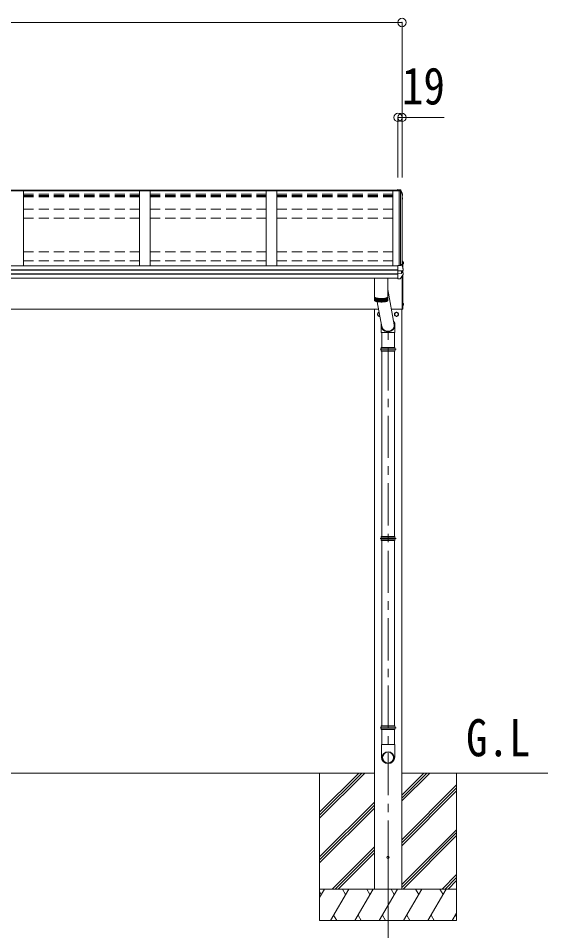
# Model space of a CAD drawing. Units: millimetres at full size; details may follow other scales. Extents: x -11243 to 11243, y -7760 to 7760.
# Drawn here: x -3606 to -1096, y -5163 to -837 of the extents above; entities that cross this region are included whole.
import ezdxf
from ezdxf.enums import TextEntityAlignment as Align

# ---------------------------------------------------------------- set-up
doc = ezdxf.new("R2010")
doc.units = ezdxf.units.MM
doc.header["$LTSCALE"] = 40
doc.header["$PDMODE"] = 32
doc.header["$PDSIZE"] = 40
doc.linetypes.add('CHAIN1', pattern=[8, 5, -1, 1, -1])
doc.linetypes.add('DASHED1', pattern=[1.8, 1.2, -0.6])
for name, color, linetype, lineweight in [('0-0_0', 7, 'Continuous', 9), ('0-1_本体', 5, 'CHAIN1', 9), ('0-3_ELV2', 4, 'Continuous', 9), ('0-6_OTH_LINE', 6, 'Continuous', 9), ('0-7_SHAPE', 4, 'Continuous', 9), ('0-9_OUTLINE', 7, 'Continuous', 9)]:
    doc.layers.add(name, color=color, linetype=linetype, lineweight=lineweight)
doc.styles.add('ＭＳ ゴシック', font='')
doc.styles.get('ＭＳ ゴシック').set_extended_font_data('MS Gothic')

msp = doc.modelspace()

# ---------------------------------------------------------------- linework, layer by layer
at = {"layer": '0-0_0'}
for p, q in [((-8893.55, -4415.51), (-1917.55, -4415.51)), ((-2177.55, -4415.51), (-2177.55, -5115.5)), ((-2177.55, -4601.48), (-1991.57, -4415.51)), ((-2177.55, -4615.63), (-1977.43, -4415.51)), ((-2177.55, -4629.77), (-1963.29, -4415.51)), ((-2177.55, -4417.64), (-2175.42, -4415.51)), ((-1095.74, -4415.51), (-1787.55, -4415.51)), ((-1787.55, -4548.14), (-1654.92, -4415.51)), ((-1787.55, -4533.99), (-1669.06, -4415.51)), ((-1787.55, -4519.85), (-1683.21, -4415.51)), ((-1527.55, -4415.51), (-1527.55, -5115.5)), ((-1787.55, -4731.98), (-1527.55, -4471.98)), ((-1787.55, -4746.12), (-1527.55, -4486.13)), ((-1787.55, -4760.27), (-1527.55, -4500.27)), ((-2177.55, -4813.61), (-1917.55, -4553.62)), ((-2177.55, -4827.76), (-1917.55, -4567.76)), ((-2177.55, -4841.9), (-1917.55, -4581.9)), ((-1787.55, -4944.11), (-1527.55, -4684.12)), ((-1787.55, -4958.26), (-1527.55, -4698.26)), ((-1780.66, -4965.51), (-1527.55, -4712.4)), ((-2117.31, -4965.51), (-1917.55, -4765.75)), ((-2103.17, -4965.51), (-1917.55, -4779.89)), ((-2089.03, -4965.51), (-1917.55, -4794.03)), ((-1596.81, -4965.51), (-1527.55, -4896.25)), ((-1582.67, -4965.51), (-1527.55, -4910.39)), ((-1568.53, -4965.51), (-1527.55, -4924.53)), ((-2177.55, -5005.6), (-2154.41, -4965.5)), ((-2177.55, -4965.51), (-1527.55, -4965.51)), ((-2125.54, -5115.5), (-2038.93, -4965.5)), ((-2053.94, -4991.49), (-2068.94, -4965.51)), ((-2010.07, -5115.5), (-1923.47, -4965.51)), ((-1938.47, -4991.49), (-1953.47, -4965.5)), ((-1894.6, -5115.5), (-1807.99, -4965.51)), ((-1823, -4991.49), (-1838, -4965.5)), ((-1779.13, -5115.5), (-1692.52, -4965.51)), ((-1707.53, -4991.49), (-1722.53, -4965.5)), ((-1663.66, -5115.5), (-1577.05, -4965.51)), ((-1607.06, -4965.51), (-1592.05, -4991.49)), ((-2169.41, -4991.49), (-2177.55, -4977.37)), ((-2110.54, -5089.53), (-2095.54, -5115.5)), ((-1995.07, -5089.52), (-1980.07, -5115.5)), ((-1879.6, -5089.52), (-1864.6, -5115.5)), ((-1764.13, -5089.53), (-1749.13, -5115.5)), ((-1648.66, -5089.53), (-1633.66, -5115.5)), ((-1548.19, -5115.5), (-1527.55, -5079.77)), ((-1533.19, -5089.53), (-1527.55, -5099.28)), ((-2177.55, -5115.5), (-1527.55, -5115.5))]:
    msp.add_line(p, q, dxfattribs=at)
at = {"layer": '0-0_0', "linetype": 'DASHED1'}
msp.add_line((-1930.05, -4965.51), (-1775.05, -4965.51), dxfattribs=at)
at = {"layer": '0-1_本体'}
for p, q in [((-1852.55, -5161.28), (-1852.55, -2295.37)), ((-1852.55, -4759.56), (-1852.55, -5201.95))]:
    msp.add_line(p, q, dxfattribs=at)
at = {"layer": '0-3_ELV2'}
for p, q in [((-1805.55, -1652.27), (-9005.55, -1652.27)), ((-1805.55, -1654.49), (-9005.55, -1654.49)), ((-3580.55, -1655.65), (-3630.55, -1655.65)), ((-3580.55, -1655.65), (-3580.55, -2010.47)), ((-3030.55, -1655.65), (-3030.55, -2010.47)), ((-2980.55, -1655.65), (-3030.55, -1655.65)), ((-2980.55, -1655.65), (-2980.55, -2010.47)), ((-2430.55, -1655.65), (-2430.55, -2010.47)), ((-2380.55, -1655.65), (-2430.55, -1655.65)), ((-2380.55, -1655.65), (-2380.55, -2010.47)), ((-1830.55, -2010.47), (-1830.55, -1655.61)), ((-1805.55, -1655.61), (-1830.55, -1655.61)), ((-1808.55, -1652.27), (-1808.55, -1649.41)), ((-1808.55, -1649.41), (-1794.39, -1650.18)), ((-1805.55, -1652.27), (-1808.55, -1652.27)), ((-1805.55, -1652.27), (-1805.55, -1655.61)), ((-1805.55, -1654.51), (-1794.72, -1655.12)), ((-1794.72, -1655.5), (-1805.55, -1655.5)), ((-1799.25, -2009.08), (-1799.25, -1655.5)), ((-1794.72, -1655.12), (-1794.35, -1652.64)), ((-1794.72, -1655.12), (-1794.72, -1655.54)), ((-1794.57, -1655.33), (-1794.35, -1653.84)), ((-1793.38, -1655.39), (-1794.57, -1655.33)), ((-1793.55, -1655.38), (-1793.55, -2009.36)), ((-1786.55, -2010.48), (-1786.55, -1672.77)), ((-1786.55, -1675.13), (-1785.99, -1675.02)), ((-1786.55, -1675.48), (-1785.99, -1675.37)), ((-1785.13, -1676.73), (-1786.55, -1677.01)), ((-1784.08, -1671.44), (-1784.08, -1675.46)), ((-1786.55, -1688.79), (-1785.42, -1688.93)), ((-1786.55, -1692.8), (-1784.73, -1693.16)), ((-1785.7, -1694.49), (-1786.55, -1694.33)), ((-1783.72, -1690.05), (-1783.71, -1690.11)), ((-1783.68, -1690.38), (-1783.68, -1694.43)), ((-1783.12, -1989.33), (-1786.05, -1989.51)), ((-1786.05, -1989.51), (-1786.05, -2011.77)), ((-1805.55, -2010.47), (-9005.55, -2010.47)), ((-1805.55, -2030), (-9005.55, -2030)), ((-1805.55, -2030.9), (-9005.55, -2030.9)), ((-1805.55, -2008.78), (-1805.55, -2072.26)), ((-1789.11, -2034.1), (-1782.73, -2033.3)), ((-1786.55, -1990.51), (-1786.05, -1990.51)), ((-1782.05, -2022.49), (-1782.05, -1990.32)), ((-1781.55, -1993.59), (-1782.05, -1993.68)), ((-1781.55, -2001.42), (-1782.05, -2001.33)), ((-1782.05, -2043.07), (-1782.05, -2033.19)), ((-1781.85, -2033.16), (-1781.86, -2033.16)), ((-1781.85, -2033.16), (-1781.78, -2033.15)), ((-1781.55, -1993.59), (-1780.58, -1993.77)), ((-1781.55, -1993.59), (-1781.55, -2001.42)), ((-1781.55, -2001.42), (-1780.58, -2001.25)), ((-1780.98, -2032.17), (-1780.98, -2025.66)), ((-1805.55, -2048.14), (-9005.55, -2048.14)), ((-1805.55, -2050.1), (-9005.55, -2050.1)), ((-1805.55, -2069.46), (-9005.55, -2069.46)), ((-1805.55, -2034.09), (-1790.76, -2034.19)), ((-1805.55, -2047.95), (-1790.76, -2047.75)), ((-1805.55, -2072.26), (-1793.97, -2071.63)), ((-1793.18, -2071.16), (-1793.19, -2071.18)), ((-1788.55, -2034.03), (-1788.55, -2047.82)), ((-1788.55, -2041.81), (-1781.32, -2043.22)), ((-1786.55, -2033.78), (-1786.55, -2042.2)), ((-1786.55, -2060.91), (-1786.55, -2215.51)), ((-1786.05, -2033.72), (-1786.05, -2042.3)), ((-1782.05, -2053.58), (-1782.05, -2215.69)), ((-1780.51, -2050.72), (-1780.51, -2044.19)), ((-1884.47, -2182.27), (-1885.63, -2182.27)), ((-1781.55, -2189.59), (-1782.05, -2189.68)), ((-1781.55, -2197.42), (-1782.05, -2197.33)), ((-1781.55, -2189.59), (-1780.58, -2189.77)), ((-1781.55, -2189.59), (-1781.55, -2197.42)), ((-1781.55, -2197.42), (-1780.58, -2197.25)), ((-1897.38, -2215.51), (-3890.55, -2215.51)), ((-1917.55, -2215.51), (-1917.55, -4965.51)), ((-1901.15, -2240.26), (-1901.05, -2240.26)), ((-1901.15, -2240.76), (-1901.05, -2240.76)), ((-1786.55, -2215.51), (-1836.42, -2215.51)), ((-1821.15, -2240.26), (-1821.05, -2240.26)), ((-1821.15, -2240.76), (-1821.05, -2240.76)), ((-1787.55, -2215.51), (-1787.55, -4965.51)), ((-1786.05, -2215.51), (-1786.55, -2215.51))]:
    msp.add_line(p, q, dxfattribs=at)
at = {"layer": '0-3_ELV2', "linetype": 'DASHED1'}
for p, q in [((-3580.55, -1671.05), (-3030.55, -1671.05)), ((-3580.55, -1677.42), (-3030.55, -1677.42)), ((-3580.55, -1679.41), (-3030.55, -1679.41)), ((-3580.55, -1683.18), (-3030.55, -1683.18)), ((-2980.55, -1671.05), (-2430.55, -1671.05)), ((-2980.55, -1677.42), (-2430.55, -1677.42)), ((-2980.55, -1679.41), (-2430.55, -1679.41)), ((-2980.55, -1683.18), (-2430.55, -1683.18)), ((-2380.55, -1671.05), (-1830.55, -1671.05)), ((-2380.55, -1677.42), (-1830.55, -1677.42)), ((-2380.55, -1679.41), (-1830.55, -1679.41)), ((-2380.55, -1683.18), (-1830.55, -1683.18)), ((-3580.55, -1741.66), (-3030.55, -1741.66)), ((-2980.55, -1741.66), (-2430.55, -1741.66)), ((-2380.55, -1741.66), (-1830.55, -1741.66)), ((-3580.55, -1784.17), (-3030.55, -1784.17)), ((-2980.55, -1784.17), (-2430.55, -1784.17)), ((-2380.55, -1784.17), (-1830.55, -1784.17)), ((-3580.55, -1944.44), (-3030.55, -1944.44)), ((-2980.55, -1944.44), (-2430.55, -1944.44)), ((-2380.55, -1944.44), (-1830.55, -1944.44)), ((-3580.55, -1986.96), (-3030.55, -1986.96)), ((-2980.55, -1986.96), (-2430.55, -1986.96)), ((-2380.55, -1986.96), (-1830.55, -1986.96)), ((-1781.79, -1996.36), (-1782.4, -1997.51)), ((-1781.79, -1998.65), (-1782.4, -1997.51)), ((-1779.47, -1995.21), (-1781.79, -1996.36)), ((-1779.47, -1999.81), (-1781.79, -1998.65)), ((-1781.79, -2192.36), (-1782.4, -2193.51)), ((-1781.79, -2194.65), (-1782.4, -2193.51)), ((-1779.47, -2191.21), (-1781.79, -2192.36)), ((-1779.47, -2195.81), (-1781.79, -2194.65))]:
    msp.add_line(p, q, dxfattribs=at)
at = {"layer": '0-3_ELV2'}
for points in [[(-1808.55, -1651.84), (-1794.35, -1652.64), (-1794.35, -1653.84), (-1793.24, -1653.9)], [(-1794.66, -1655.54), (-1794.57, -1654.98), (-1794.57, -1655.33)], [(-1791.75, -1651.39), (-1787.5, -1662), (-1784.16, -1670.95), (-1784.09, -1671.22), (-1784.09, -1671.28)], [(-1791.75, -1654.96), (-1790.75, -1657.45), (-1789.77, -1659.95), (-1788.8, -1662.45), (-1787.84, -1664.95), (-1786.9, -1667.46), (-1785.97, -1669.98), (-1785.06, -1672.5), (-1784.15, -1675.03)], [(-1784.09, -1671.28), (-1784.08, -1671.39), (-1784.08, -1671.44)], [(-1783.85, -1695.07), (-1785.31, -1697.62), (-1786.55, -1699.74)], [(-1783.71, -1690.07), (-1783.68, -1690.24), (-1783.68, -1690.38)], [(-1805.55, -2008.78), (-1791.55, -2009.46), (-1791.55, -2003.81), (-1789.79, -2003.9)], [(-1788.92, -2004.53), (-1787.88, -2007.11), (-1786.86, -2009.69), (-1785.85, -2012.29), (-1784.86, -2014.89), (-1783.88, -2017.49), (-1782.92, -2020.1), (-1781.97, -2022.71), (-1781.04, -2025.33)], [(-1784.33, -2033.39), (-1783.09, -2033.34), (-1781.86, -2033.16)], [(-1781.04, -2025.33), (-1780.99, -2025.54), (-1780.98, -2025.66)], [(-1789.11, -2034.1), (-1789.35, -2034.12), (-1789.5, -2034.14)], [(-1786.05, -2060.11), (-1786.05, -2216.51), (-1783.12, -2216.68)], [(-1891.26, -2249.57), (-1892.55, -2250.32), (-1901.05, -2245.41), (-1901.05, -2235.6), (-1894.45, -2231.79)]]:
    msp.add_lwpolyline(points, dxfattribs=at)
msp.add_lwpolyline([(-1812.55, -2230.69), (-1804.05, -2235.6), (-1804.05, -2245.41), (-1812.55, -2250.32), (-1821.05, -2245.41), (-1821.05, -2235.6)], close=True, dxfattribs=at)
for centre, radius in [((-1812.55, -2240.51), 10), ((-1812.55, -2240.51), 8.5), ((-1853.05, -4815.51), 5)]:
    msp.add_circle(centre, radius, dxfattribs=at)
for centre, radius, start, end in [((-1793.97, -1652.77), 2.62, 31.83445, 99.24), ((-1793.39, -1655.69), 0.3, 21.99494, 87.04231), ((-1793.32, -1655.6), 1.7, 22.00225, 87.0423), ((-2255.49, -1841.95), 498.52, 19.56907, 21.95354), ((-1786.04, -1674.73), 0.3, 280.95393, 327.06409), ((-1786.04, -1675.08), 0.299, 280.88931, 19.51522), ((-1785.38, -1675.46), 1.3, 280.88938, 19.44863), ((-2218.32, -1446.18), 499.04, 329.90411, 330.14673), ((-2218.32, -1446.52), 499.04, 329.90411, 330.14673), ((-1785.76, -1694.79), 0.299, 330.19129, 79.12168), ((-1785.43, -1691.26), 2.32, 60.30373, 87.34859), ((-1784.98, -1690.34), 1.3, 10.02543, 80.23195), ((-1784.98, -1694.43), 1.3, 330.27138, 79.1216), ((-1783.05, -1990.32), 1, 0, 93.5), ((-1789.84, -2004.9), 1, 22.05378, 87.04045), ((-1781.98, -2032.17), 1, 281.45361, 0), ((-1780.74, -1994.65), 0.9, 30.63591, 80), ((-1780.74, -2000.36), 0.9, 280, 329.36409), ((-1785.55, -1997.51), 6.5, 329.36409, 30.63591), ((-1794.02, -2070.63), 1, 273.10735, 326.38063), ((-2175.46, -1817.02), 459.05, 326.38357, 329.32444), ((-1788.21, -2031.47), 16.37, 265.48312, 268.58725), ((-1781.51, -2044.2), 0.998, 0.05121, 79.086), ((-1781.51, -2050.72), 1, 329.32149, 0), ((-1780.74, -2190.65), 0.9, 30.63591, 80), ((-1780.74, -2196.36), 0.9, 280, 329.36409), ((-1785.55, -2193.51), 6.5, 329.36409, 30.63591), ((-1892.55, -2240.51), 10, 102.06317, 278.29935), ((-1892.55, -2240.51), 8.6, 171.25399, 178.33419), ((-1892.55, -2240.51), 8.6, 181.66581, 188.74601), ((-1892.55, -2240.51), 8.5, 102.39542, 277.96709), ((-1892.55, -2240.51), 8.6, 111.25399, 128.74601), ((-1892.55, -2240.51), 8.6, 231.25399, 248.74601), ((-1812.55, -2240.51), 8.6, 171.25399, 178.33419), ((-1812.55, -2240.51), 8.6, 181.66581, 188.74601), ((-1812.55, -2240.51), 8.6, 111.25399, 128.74601), ((-1812.55, -2240.51), 8.6, 231.25399, 248.74601), ((-1812.55, -2240.51), 8.6, 51.25399, 68.74601), ((-1812.55, -2240.51), 8.6, 291.25399, 308.74601), ((-1812.55, -2240.51), 8.6, 351.25399, 8.74601), ((-1783.05, -2215.69), 1, 266.5, 0)]:
    msp.add_arc(centre, radius, start, end, dxfattribs=at)
for centre, major_axis, ratio, start_param, end_param in [((-1789.4, -2026.58), (9.96, 2.12), 0.734427, 4.4222801, 4.5475838), ((-1789.4, -2055.35), (-9.97, 1.96), 0.736539, 4.8664216, 4.9917253), ((-1789.55, -2047.63), (-1, 0.195), 0.067217, 2.8005545, 3.1546872)]:
    msp.add_ellipse(centre, major_axis=major_axis, ratio=ratio, start_param=start_param, end_param=end_param, dxfattribs=at)
at = {"layer": '0-6_OTH_LINE'}
for p, q in [((-9024.55, -856.81), (-1786.55, -856.81)), ((-1786.55, -856.81), (-1786.55, -1592.27)), ((-1805.55, -1306.81), (-1805.55, -1592.27)), ((-1805.55, -1306.81), (-1786.55, -1306.81)), ((-1786.55, -1306.81), (-1786.55, -1592.27)), ((-1786.55, -1306.81), (-1586.33, -1306.81))]:
    msp.add_line(p, q, dxfattribs=at)
for p in [(-1786.55, -856.81), (-1805.55, -1306.81), (-1786.55, -1306.81)]:
    msp.add_point(p, dxfattribs=at)
at = {"layer": '0-9_OUTLINE'}
for p, q in [((-1917.05, -2069.46), (-1917.05, -2173.99)), ((-1853.05, -2069.46), (-1853.05, -2173.99)), ((-1916.47, -2175.54), (-1916.47, -2160.09)), ((-1915.24, -2161.27), (-1915.24, -2176.73)), ((-1913.42, -2177.82), (-1913.42, -2162.36)), ((-1858.03, -2162.97), (-1858.03, -2178.42)), ((-1855.93, -2161.96), (-1855.93, -2177.42)), ((-1854.41, -2160.91), (-1854.41, -2176.37)), ((-1853.05, -2122.87), (-1823.03, -2290.07)), ((-1911.06, -2163.36), (-1911.06, -2178.81)), ((-1908.19, -2179.71), (-1908.19, -2164.26)), ((-1904.87, -2180.49), (-1904.87, -2165.03)), ((-1903.62, -2180.73), (-1882.08, -2300.68)), ((-1901.17, -2165.69), (-1901.17, -2181.14)), ((-1897.16, -2166.2), (-1897.16, -2181.65)), ((-1892.91, -2166.56), (-1892.91, -2182.01)), ((-1888.51, -2166.76), (-1888.51, -2182.22)), ((-1884.05, -2166.81), (-1884.05, -2182.26)), ((-1879.61, -2166.69), (-1879.61, -2182.14)), ((-1875.28, -2166.42), (-1875.28, -2181.87)), ((-1871.14, -2165.99), (-1871.14, -2181.44)), ((-1867.27, -2165.41), (-1867.27, -2180.87)), ((-1863.76, -2164.71), (-1863.76, -2180.17)), ((-1860.65, -2163.89), (-1860.65, -2179.34)), ((-1885.94, -2294.86), (-1885.94, -2326.45)), ((-1819.95, -2326.45), (-1885.94, -2326.45)), ((-1882.55, -2326.45), (-1882.55, -2397.45)), ((-1822.55, -2326.45), (-1822.55, -2397.45)), ((-1819.95, -2295.28), (-1819.95, -2326.45)), ((-1890.55, -2406.45), (-1814.55, -2406.45)), ((-1885.16, -2399.45), (-1819.95, -2399.45)), ((-1885.16, -2413.45), (-1819.95, -2413.45)), ((-1884.55, -2397.45), (-1820.55, -2397.45)), ((-1884.55, -2397.45), (-1884.55, -2399.45)), ((-1884.55, -2413.45), (-1884.55, -2415.45)), ((-1884.55, -2415.45), (-1820.55, -2415.45)), ((-1882.55, -2415.45), (-1882.55, -3294.48)), ((-1822.55, -2415.45), (-1822.55, -3294.48)), ((-1820.55, -2397.45), (-1820.55, -2399.45)), ((-1820.55, -2413.45), (-1820.55, -2415.45)), ((-1890.55, -3303.48), (-1814.55, -3303.48)), ((-1885.16, -3296.48), (-1819.95, -3296.48)), ((-1885.16, -3310.48), (-1819.95, -3310.48)), ((-1884.55, -3294.48), (-1820.55, -3294.48)), ((-1884.55, -3294.48), (-1884.55, -3296.48)), ((-1884.55, -3310.48), (-1884.55, -3312.48)), ((-1884.55, -3312.48), (-1820.55, -3312.48)), ((-1882.55, -3312.48), (-1882.55, -4191.5)), ((-1822.55, -3312.48), (-1822.55, -4191.5)), ((-1820.55, -3294.48), (-1820.55, -3296.48)), ((-1820.55, -3310.48), (-1820.55, -3312.48)), ((-1885.16, -4193.5), (-1819.95, -4193.5)), ((-1884.55, -4191.5), (-1820.55, -4191.5)), ((-1884.55, -4191.5), (-1884.55, -4193.5)), ((-1820.55, -4191.5), (-1820.55, -4193.5)), ((-1890.55, -4200.5), (-1814.55, -4200.5)), ((-1885.16, -4207.5), (-1819.95, -4207.5)), ((-1884.55, -4207.5), (-1884.55, -4209.5)), ((-1884.55, -4209.5), (-1820.55, -4209.5)), ((-1882.55, -4209.5), (-1882.55, -4280.5)), ((-1822.55, -4209.5), (-1822.55, -4280.5)), ((-1820.55, -4207.5), (-1820.55, -4209.5)), ((-1820.7, -4280.5), (-1884.4, -4280.5)), ((-1884.4, -4280.5), (-1884.4, -4339.77)), ((-1820.7, -4280.5), (-1820.7, -4339.77))]:
    msp.add_line(p, q, dxfattribs=at)
for points in [[(-1917.05, -2157.57), (-1917.05, -2157.71), (-1916.94, -2158.27), (-1916.69, -2158.82), (-1916.29, -2159.37), (-1915.74, -2159.91), (-1915.06, -2160.44), (-1914.24, -2160.96), (-1913.29, -2161.46), (-1912.21, -2161.95), (-1911.01, -2162.41), (-1909.68, -2162.86), (-1908.25, -2163.27), (-1906.71, -2163.67), (-1905.07, -2164.03), (-1903.33, -2164.37), (-1901.52, -2164.67), (-1899.63, -2164.94), (-1897.67, -2165.18), (-1895.66, -2165.38), (-1893.6, -2165.55), (-1891.5, -2165.68), (-1889.36, -2165.77), (-1887.21, -2165.83), (-1885.05, -2165.85)], [(-1917, -2158.05), (-1917.01, -2158.11), (-1917.05, -2158.67), (-1916.94, -2159.23), (-1916.69, -2159.79), (-1916.29, -2160.34), (-1915.74, -2160.88), (-1915.06, -2161.41), (-1914.24, -2161.93), (-1913.29, -2162.43), (-1912.21, -2162.91), (-1911.01, -2163.38), (-1909.68, -2163.82), (-1908.25, -2164.24), (-1906.71, -2164.63), (-1905.07, -2165), (-1903.33, -2165.33), (-1901.52, -2165.64), (-1899.63, -2165.91), (-1897.67, -2166.14), (-1895.66, -2166.35), (-1893.6, -2166.52), (-1891.5, -2166.65), (-1889.36, -2166.74), (-1887.21, -2166.8), (-1885.05, -2166.82)], [(-1915.35, -2160.24), (-1914.9, -2160.7), (-1914.26, -2161.22), (-1913.49, -2161.73), (-1912.58, -2162.22), (-1911.54, -2162.7), (-1910.38, -2163.16), (-1909.1, -2163.6), (-1907.71, -2164.01), (-1906.21, -2164.4), (-1904.62, -2164.76), (-1902.93, -2165.09), (-1901.16, -2165.39), (-1899.32, -2165.66), (-1897.4, -2165.89), (-1895.44, -2166.09), (-1893.42, -2166.26), (-1891.36, -2166.39), (-1889.28, -2166.48), (-1887.17, -2166.54), (-1885.05, -2166.56)], [(-1885.05, -2165.85), (-1882.89, -2165.83), (-1880.74, -2165.77), (-1878.61, -2165.68), (-1876.51, -2165.55), (-1874.45, -2165.38), (-1872.43, -2165.18), (-1870.48, -2164.94), (-1868.59, -2164.67), (-1866.77, -2164.37), (-1865.04, -2164.03), (-1863.4, -2163.67), (-1861.86, -2163.27), (-1860.43, -2162.86), (-1859.1, -2162.41), (-1857.9, -2161.95), (-1856.82, -2161.46), (-1855.86, -2160.96), (-1855.05, -2160.44), (-1854.36, -2159.91), (-1853.82, -2159.37), (-1853.42, -2158.82), (-1853.17, -2158.27), (-1853.06, -2157.71), (-1853.05, -2157.57)], [(-1885.05, -2166.82), (-1882.89, -2166.8), (-1880.74, -2166.74), (-1878.61, -2166.65), (-1876.51, -2166.52), (-1874.45, -2166.35), (-1872.43, -2166.14), (-1870.48, -2165.91), (-1868.59, -2165.64), (-1866.77, -2165.33), (-1865.04, -2165), (-1863.4, -2164.63), (-1861.86, -2164.24), (-1860.43, -2163.82), (-1859.1, -2163.38), (-1857.9, -2162.91), (-1856.82, -2162.43), (-1855.86, -2161.93), (-1855.05, -2161.41), (-1854.36, -2160.88), (-1853.82, -2160.34), (-1853.42, -2159.79), (-1853.17, -2159.23), (-1853.06, -2158.67), (-1853.1, -2158.11), (-1853.11, -2158.05)], [(-1885.05, -2166.56), (-1882.94, -2166.54), (-1880.83, -2166.48), (-1878.75, -2166.39), (-1876.69, -2166.26), (-1874.67, -2166.09), (-1872.7, -2165.89), (-1870.79, -2165.66), (-1868.95, -2165.39), (-1867.18, -2165.09), (-1865.49, -2164.76), (-1863.89, -2164.4), (-1862.4, -2164.01), (-1861.01, -2163.6), (-1859.73, -2163.16), (-1858.57, -2162.7), (-1857.53, -2162.22), (-1856.62, -2161.73), (-1855.84, -2161.22), (-1855.2, -2160.7), (-1854.76, -2160.24)], [(-1917.05, -2173.99), (-1917.05, -2174.13), (-1916.94, -2174.69), (-1916.69, -2175.24), (-1916.29, -2175.79), (-1915.74, -2176.33), (-1915.06, -2176.86), (-1914.24, -2177.38), (-1913.29, -2177.88), (-1912.21, -2178.37), (-1911.01, -2178.83), (-1909.68, -2179.28), (-1908.25, -2179.69), (-1906.71, -2180.09), (-1905.07, -2180.45), (-1903.33, -2180.79), (-1901.52, -2181.09), (-1899.63, -2181.36), (-1897.67, -2181.6), (-1895.66, -2181.8), (-1893.6, -2181.97), (-1891.5, -2182.1), (-1889.36, -2182.19), (-1887.21, -2182.25), (-1885.05, -2182.27)], [(-1885.05, -2182.27), (-1882.89, -2182.25), (-1880.74, -2182.19), (-1878.61, -2182.1), (-1876.51, -2181.97), (-1874.45, -2181.8), (-1872.43, -2181.6), (-1870.48, -2181.36), (-1868.59, -2181.09), (-1866.77, -2180.79), (-1865.04, -2180.45), (-1863.4, -2180.09), (-1861.86, -2179.69), (-1860.43, -2179.28), (-1859.1, -2178.83), (-1857.9, -2178.37), (-1856.82, -2177.88), (-1855.86, -2177.38), (-1855.05, -2176.86), (-1854.36, -2176.33), (-1853.82, -2175.79), (-1853.42, -2175.24), (-1853.17, -2174.69), (-1853.06, -2174.13), (-1853.05, -2173.99)]]:
    msp.add_lwpolyline(points, dxfattribs=at)
for centre, radius, start, end in [((-1858.3, -2406.45), 27.75, 165.38919, 194.61079), ((-1846.8, -2406.45), 27.75, 0, 14.61083), ((-1846.8, -2406.45), 27.75, 345.38917, 0), ((-1858.3, -3303.48), 27.75, 165.38919, 194.61079), ((-1846.8, -3303.48), 27.75, 0, 14.61083), ((-1846.8, -3303.48), 27.75, 345.38917, 0), ((-1858.3, -4200.5), 27.75, 165.38919, 194.61079), ((-1846.8, -4200.5), 27.75, 0, 14.61083), ((-1846.8, -4200.5), 27.75, 345.38917, 0), ((-1853.4, -4339.77), 31, 180, 270), ((-1851.7, -4339.77), 31, 270, 0)]:
    msp.add_arc(centre, radius, start, end, dxfattribs=at)
for centre, major_axis, ratio, start_param, end_param in [((-1852.94, -2291.77), (-33, -3.09), 0.972144, 5.9450644, 9.9629339), ((-1852.88, -2291.76), (-29.65, -2.78), 0.991517, 6.2831853, 9.4274888)]:
    msp.add_ellipse(centre, major_axis=major_axis, ratio=ratio, start_param=start_param, end_param=end_param, dxfattribs=at)
for major_axis in [(-28.29, 0), (-25.83, 0)]:
    msp.add_ellipse((-1852.55, -4342.59), major_axis=major_axis, ratio=0.996195, dxfattribs=at)

# ---------------------------------------------------------------- texts
at = {"layer": '0-6_OTH_LINE', "color": 7, "style": 'ＭＳ ゴシック', "width": 0.85}
msp.add_text('19', height=176, dxfattribs=at).set_placement((-1786.66, -1298.39), align=Align.BOTTOM_LEFT)
at = {"layer": '0-7_SHAPE', "color": 7, "style": 'ＭＳ ゴシック', "width": 0.85}
msp.add_text('G.L', height=176, dxfattribs=at).set_placement((-1482.7, -4388.91), align=Align.BOTTOM_LEFT)

doc.saveas('drawing.dxf')
